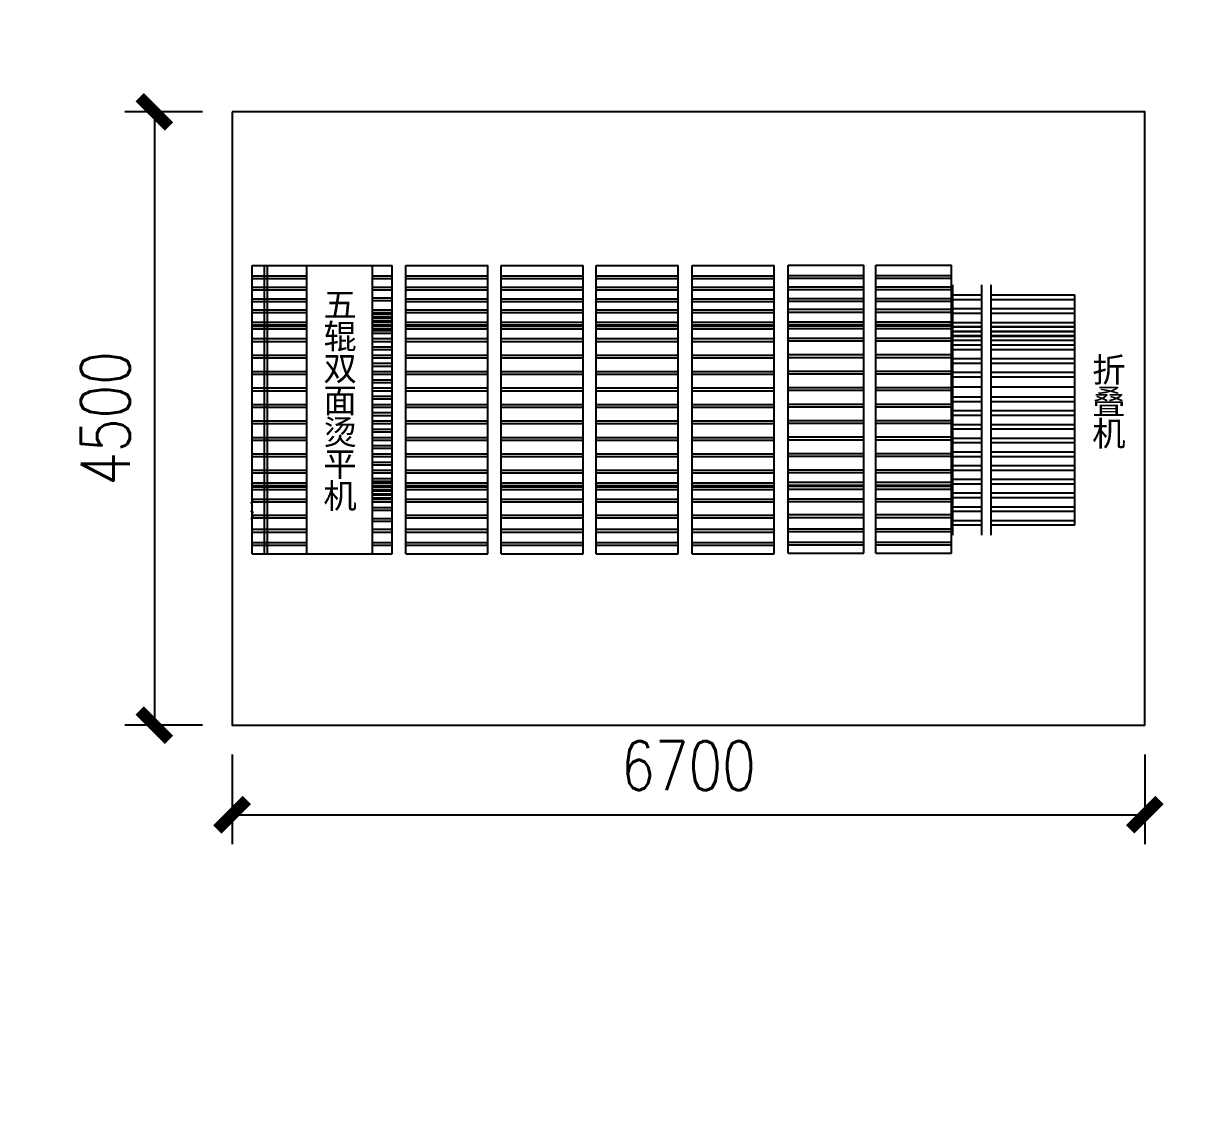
# Model space of a CAD drawing. Header units: millimetres. Extents: x 28866 to 196092, y 16567 to 68963.
# Drawn here: x 77608 to 86176, y 34566 to 42574 of the extents above; entities that cross this region are included whole.
import ezdxf

# ---------------------------------------------------------------- set-up
doc = ezdxf.new("R2010")
doc.units = ezdxf.units.MM
for name, color, linetype in [('font_blue', 142, 'Continuous'), ('font_grey', 254, 'Continuous'), ('green', 122, 'Continuous')]:
    doc.layers.add(name, color=color, linetype=linetype)
doc.styles.add('ROMANS', font='ROMANS.shx', dxfattribs={"width": 0.8, "bigfont": 'hhztxt.shx'})
doc.styles.get("Standard").update_dxf_attribs({"font": 'arial.ttf', "height": 200})
doc.dimstyles.new('dim1-150', dxfattribs={"dimscale": 180, "dimtxt": 2, "dimasz": 1.2, "dimexe": 1.2, "dimexo": 1.2, "dimgap": 1, "dimtad": 1, "dimdec": 0, "dimdsep": 46, "dimtxsty": 'ROMANS', "dimblk": 'ARCHTICK', "dimcen": 0, "dimadec": 0, "dimazin": 0, "dimtfac": 0.71, "dimtdec": 0, "dimtix": 1, "dimtmove": 0, "dimatfit": 3, "dimldrblk": 'ARCHTICK', "dimfxl": 0, "dimtolj": 1, "dimtzin": 0, "dimarcsym": 0})

# ---------------------------------------------------------------- blocks, each defined once
blk = doc.blocks.new('_ArchTick')
at = {"color": 0, "linetype": 'ByBlock', "const_width": 0.4}
blk.add_lwpolyline([(-0.5, -0.5), (0.5, 0.5)], dxfattribs=at)
blk = doc.blocks.new('*D58')
at = {"layer": 'Defpoints', "color": 0, "transparency": 16777216}
for p in [(79140.3, 41924.8), (78570, 37424.8), (79140.3, 37424.8)]:
    blk.add_point(p, dxfattribs=at)
at = {"layer": 'font_grey', "color": 0, "lineweight": -2, "transparency": 16777216}
for p, q in [((78924.3, 41924.8), (78354, 41924.8)), ((78570, 41924.8), (78570, 37424.8)), ((78924.3, 37424.8), (78354, 37424.8))]:
    blk.add_line(p, q, dxfattribs=at)
at = {"layer": 'font_grey', "color": 0, "lineweight": -2, "transparency": 16777216, "xscale": 216, "yscale": 216, "zscale": 216}
for p, rotation in [((78570, 41924.8), 90), ((78570, 37424.8), 270)]:
    blk.add_blockref('_ArchTick', p, dxfattribs=dict(at, rotation=rotation))
at = {"layer": 'font_grey', "color": 0, "transparency": 16777216, "insert": (78210, 39674.8), "char_height": 360, "attachment_point": 5, "rotation": 90, "style": 'ROMANS'}
blk.add_mtext('\\A1;4500', dxfattribs=at)
blk = doc.blocks.new('*D59')
at = {"layer": 'Defpoints', "color": 0, "transparency": 16777216}
for p in [(79140.3, 37424.8), (85840.3, 37424.8), (85840.3, 36767.5)]:
    blk.add_point(p, dxfattribs=at)
at = {"layer": 'font_grey', "color": 0, "lineweight": -2, "transparency": 16777216}
for p, q in [((79140.3, 37208.8), (79140.3, 36551.5)), ((85840.3, 37208.8), (85840.3, 36551.5)), ((79140.3, 36767.5), (85840.3, 36767.5))]:
    blk.add_line(p, q, dxfattribs=at)
at = {"layer": 'font_grey', "color": 0, "lineweight": -2, "transparency": 16777216, "xscale": 216, "yscale": 216, "zscale": 216, "rotation": 180}
blk.add_blockref('_ArchTick', (79140.3, 36767.5), dxfattribs=at)
at = {"layer": 'font_grey', "color": 0, "lineweight": -2, "transparency": 16777216, "xscale": 216, "yscale": 216, "zscale": 216}
blk.add_blockref('_ArchTick', (85840.3, 36767.5), dxfattribs=at)
at = {"layer": 'font_grey', "color": 0, "transparency": 16777216, "insert": (82490.3, 37127.5), "char_height": 360, "attachment_point": 5, "style": 'ROMANS'}
blk.add_mtext('\\A1;6700', dxfattribs=at)

msp = doc.modelspace()

# ---------------------------------------------------------------- hatches: boundary and pattern name
at = {"layer": 'font_grey'}
h = msp.add_hatch(dxfattribs=at)
h.set_pattern_fill('ANSI32', color=8, scale=40)
h.paths.add_polyline_path([(76417.2, 64343.2), (77612, 64343.2), (77612, 64883.2), (76417.2, 64883.2)], flags=9)
h.paths.add_polyline_path([(75304.3, 64343.2), (76224.9, 64343.2), (76224.9, 64883.2), (75304.3, 64883.2)], flags=9)
h.paths.add_polyline_path([(73917.2, 64343.2), (75112, 64343.2), (75112, 64883.2), (73917.2, 64883.2)], flags=9)
h.paths.add_polyline_path([(93981.5, 29818.6), (94570.6, 29818.6), (94570.6, 32040.1), (93981.5, 32040.1)], flags=9)
h.paths.add_polyline_path([(93981.5, 34818.6), (94570.6, 34818.6), (94570.6, 37040.1), (93981.5, 37040.1)], flags=9)
h.paths.add_polyline_path([(85393, 39314.8), (85746.5, 39314.8), (85746.5, 40177.7), (85393, 40177.7)], flags=9)
h.paths.add_polyline_path([(79750.6, 38798.3), (80104, 38798.3), (80104, 40666.9), (79750.6, 40666.9)], flags=9)
h.paths.add_polyline_path([(85393, 45824.6), (85746.5, 45824.6), (85746.5, 46687.6), (85393, 46687.6)], flags=9)
h.paths.add_polyline_path([(79750.6, 45308.2), (80104, 45308.2), (80104, 47176.8), (79750.6, 47176.8)], flags=9)
h.paths.add_polyline_path([(85393, 52318.1), (85746.5, 52318.1), (85746.5, 53181), (85393, 53181)], flags=9)
h.paths.add_polyline_path([(79750.6, 51801.6), (80104, 51801.6), (80104, 53670.2), (79750.6, 53670.2)], flags=9)
h.paths.add_polyline_path([(93981.5, 39818.6), (94570.6, 39818.6), (94570.6, 42040.1), (93981.5, 42040.1)], flags=9)
h.paths.add_polyline_path([(69497.9, 38643.9), (70083.7, 38643.9), (70083.7, 40325.1), (69497.9, 40325.1)], flags=9)
h.paths.add_polyline_path([(69497.9, 41979.3), (70083.7, 41979.3), (70083.7, 43660.6), (69497.9, 43660.6)], flags=9)
h.paths.add_polyline_path([(69497.9, 45650.5), (70083.7, 45650.5), (70083.7, 47331.8), (69497.9, 47331.8)], flags=9)
h.paths.add_polyline_path([(69497.9, 48985.9), (70083.7, 48985.9), (70083.7, 50667.2), (69497.9, 50667.2)], flags=9)
h.paths.add_polyline_path([(69497.9, 52343.7), (70083.7, 52343.7), (70083.7, 54025), (69497.9, 54025)], flags=9)
h.paths.add_polyline_path([(84534.4, 60474.8), (84534.4, 59700.5), (86454.9, 59700.5), (86454.9, 60474.8)], flags=9)
h.paths.add_polyline_path([(70146.9, 38769.4), (72063.1, 38769.4), (72063.1, 39541.5), (70146.9, 39541.5)], flags=9)
h.paths.add_polyline_path([(70146.9, 36469.4), (72063.1, 36469.4), (72063.1, 37241.5), (70146.9, 37241.5)], flags=9)
h.paths.add_polyline_path([(70146.9, 43369.4), (72063.1, 43369.4), (72063.1, 44141.5), (70146.9, 44141.5)], flags=9)
h.paths.add_polyline_path([(70146.9, 41069.4), (72063.1, 41069.4), (72063.1, 41841.5), (70146.9, 41841.5)], flags=9)
h.paths.add_polyline_path([(70146.9, 47969.4), (72063.1, 47969.4), (72063.1, 48741.5), (70146.9, 48741.5)], flags=9)
h.paths.add_polyline_path([(70146.9, 45669.4), (72063.1, 45669.4), (72063.1, 46441.5), (70146.9, 46441.5)], flags=9)
h.paths.add_polyline_path([(85283.2, 61870.6), (87199.4, 61870.6), (87199.4, 62642.7), (85283.2, 62642.7)], flags=9)
h.paths.add_polyline_path([(81606.9, 65061.2), (82381.2, 65061.2), (82381.2, 66981.8), (81606.9, 66981.8)], flags=9)
h.paths.add_polyline_path([(79106.9, 65061.2), (79881.2, 65061.2), (79881.2, 66981.8), (79106.9, 66981.8)], flags=9)
h.paths.add_polyline_path([(76606.9, 65061.2), (77381.2, 65061.2), (77381.2, 66981.8), (76606.9, 66981.8)], flags=9)
h.paths.add_polyline_path([(74067.8, 65061.2), (74842.1, 65061.2), (74842.1, 66981.8), (74067.8, 66981.8)], flags=9)
h.paths.add_polyline_path([(70146.9, 54869.4), (72063.1, 54869.4), (72063.1, 55641.5), (70146.9, 55641.5)], flags=9)
h.paths.add_polyline_path([(70146.9, 52569.4), (72063.1, 52569.4), (72063.1, 53341.5), (70146.9, 53341.5)], flags=9)
h.paths.add_polyline_path([(70146.9, 50269.4), (72063.1, 50269.4), (72063.1, 51041.5), (70146.9, 51041.5)], flags=9)

# ---------------------------------------------------------------- linework, layer by layer
at = {"layer": 'green'}
for p, q in [((79286.8, 38682.8), (79286.8, 40797.7)), ((79286.8, 40797.7), (79689.3, 40797.7)), ((79379.4, 38682.8), (79379.4, 40797.7)), ((79399.5, 38682.8), (79399.5, 40797.7)), ((79689.3, 40797.7), (80315.6, 40797.7)), ((79689.3, 38682.8), (79689.3, 40797.7)), ((80170.9, 38682.8), (80170.9, 40797.7)), ((80315.6, 38682.8), (80315.6, 40797.7)), ((80415.2, 38682.8), (80415.2, 40797.7)), ((80415.2, 40797.7), (81016.7, 40797.7)), ((81016.7, 38682.8), (81016.7, 40797.7)), ((81116.4, 38682.8), (81116.4, 40797.7)), ((81116.4, 40797.7), (81717.8, 40797.7)), ((81717.8, 38682.8), (81717.8, 40797.7)), ((81812.5, 38682.8), (81812.5, 40797.7)), ((81812.5, 40797.7), (82414, 40797.7)), ((82414, 38682.8), (82414, 40797.7)), ((82518.1, 38682.8), (82518.1, 40797.7)), ((82518.1, 40797.7), (83119.6, 40797.7)), ((83119.6, 38682.8), (83119.6, 40797.7)), ((83221.4, 38685.8), (83221.4, 40800.7)), ((83221.4, 40800.7), (83778.5, 40800.7)), ((83778.5, 38685.8), (83778.5, 40800.7)), ((83864.9, 38685.8), (83864.9, 40800.7)), ((83864.9, 40800.7), (84422, 40800.7)), ((84422, 38685.8), (84422, 40800.7)), ((79286.8, 40722.1), (79689.3, 40722.1)), ((79286.8, 40702), (79689.3, 40702)), ((80170.9, 40722.1), (80315.6, 40722.1)), ((80170.9, 40702), (80315.6, 40702)), ((80415.2, 40722.1), (81016.7, 40722.1)), ((80415.2, 40702), (81016.7, 40702)), ((81116.4, 40722.1), (81717.8, 40722.1)), ((81116.4, 40702), (81717.8, 40702)), ((81812.5, 40722.1), (82414, 40722.1)), ((81812.5, 40702), (82414, 40702)), ((82518.1, 40722.1), (83119.6, 40722.1)), ((82518.1, 40702), (83119.6, 40702)), ((83221.4, 40725.2), (83778.5, 40725.2)), ((83221.4, 40705), (83778.5, 40705)), ((83778.5, 38786.5), (83778.5, 40700.1)), ((83864.9, 40725.2), (84422, 40725.2)), ((83864.9, 40705), (84422, 40705)), ((84422, 38786.5), (84422, 40700.1)), ((79286.8, 40638.7), (79689.3, 40638.7)), ((79286.8, 40618.6), (79689.3, 40618.6)), ((79689.3, 38783.5), (79689.3, 40697)), ((80170.9, 40638.7), (80315.6, 40638.7)), ((80170.9, 40618.6), (80315.6, 40618.6)), ((80415.2, 40638.7), (81016.7, 40638.7)), ((80415.2, 40618.6), (81016.7, 40618.6)), ((81116.4, 40638.7), (81717.8, 40638.7)), ((81116.4, 40618.6), (81717.8, 40618.6)), ((81717.8, 38783.5), (81717.8, 40697)), ((81812.5, 40638.7), (82414, 40638.7)), ((81812.5, 40618.6), (82414, 40618.6)), ((82414, 38783.5), (82414, 40697)), ((82518.1, 40638.7), (83119.6, 40638.7)), ((82518.1, 40618.6), (83119.6, 40618.6)), ((83119.6, 38783.5), (83119.6, 40697)), ((83221.4, 40641.7), (83778.5, 40641.7)), ((83221.4, 40621.6), (83778.5, 40621.6)), ((83864.9, 40641.7), (84422, 40641.7)), ((83864.9, 40621.6), (84422, 40621.6)), ((84428.2, 40655.1), (84428.2, 38819.7)), ((84641.1, 40655.1), (84641.1, 38819.7)), ((84708.5, 40655.1), (84708.5, 38819.7)), ((79286.8, 40553.3), (79689.3, 40553.3)), ((79286.8, 40533.2), (79689.3, 40533.2)), ((80170.9, 40559.5), (80315.6, 40559.5)), ((80170.9, 40539.4), (80315.6, 40539.4)), ((80415.2, 40553.3), (81016.7, 40553.3)), ((80415.2, 40533.2), (81016.7, 40533.2)), ((81116.4, 40553.3), (81717.8, 40553.3)), ((81116.4, 40533.2), (81717.8, 40533.2)), ((81812.5, 40553.3), (82414, 40553.3)), ((81812.5, 40533.2), (82414, 40533.2)), ((82518.1, 40553.3), (83119.6, 40553.3)), ((82518.1, 40533.2), (83119.6, 40533.2)), ((83221.4, 40556.3), (83778.5, 40556.3)), ((83221.4, 40536.2), (83778.5, 40536.2)), ((83864.9, 40556.3), (84422, 40556.3)), ((83864.9, 40536.2), (84422, 40536.2)), ((84427.3, 40581.6), (84641.1, 40581.6)), ((84427.3, 40548), (84641.1, 40548)), ((84708.5, 40581.6), (85326.7, 40581.6)), ((84708.5, 40548), (85326.7, 40548)), ((85326.7, 38893.5), (85326.7, 40581.6)), ((79286.8, 40473.1), (79689.3, 40473.1)), ((79286.8, 40453), (79689.3, 40453)), ((80170.9, 40473.1), (80315.6, 40473.1)), ((80170.9, 40453), (80315.6, 40453)), ((80170.9, 40442.2), (80238, 40442.2)), ((80170.9, 40442.2), (80238, 40442.2)), ((80170.9, 40442.2), (80238, 40442.2)), ((80170.9, 40442.2), (80315.6, 40442.2)), ((80415.2, 40473.1), (81016.7, 40473.1)), ((80415.2, 40453), (81016.7, 40453)), ((81116.4, 40473.1), (81717.8, 40473.1)), ((81116.4, 40453), (81717.8, 40453)), ((81812.5, 40473.1), (82414, 40473.1)), ((81812.5, 40453), (82414, 40453)), ((82518.1, 40473.1), (83119.6, 40473.1)), ((82518.1, 40453), (83119.6, 40453)), ((83221.4, 40476.1), (83778.5, 40476.1)), ((83221.4, 40456), (83778.5, 40456)), ((83864.9, 40476.1), (84422, 40476.1)), ((83864.9, 40456), (84422, 40456)), ((84427.3, 40480.9), (84641.1, 40480.9)), ((84427.3, 40447.4), (84641.1, 40447.4)), ((84708.5, 40480.9), (85326.7, 40480.9)), ((84708.5, 40447.4), (85326.7, 40447.4)), ((79286.8, 40381.9), (79689.3, 40381.9)), ((79286.8, 40381.9), (79689.3, 40381.9)), ((79286.8, 40381.9), (79689.3, 40381.9)), ((79286.8, 40381.9), (79689.3, 40381.9)), ((79286.8, 40361.7), (79689.3, 40361.7)), ((79286.8, 40361.7), (79689.3, 40361.7)), ((79286.8, 40361.7), (79689.3, 40361.7)), ((79286.8, 40361.7), (79689.3, 40361.7)), ((80170.9, 40422.1), (80238, 40422.1)), ((80170.9, 40422.1), (80238, 40422.1)), ((80170.9, 40422.1), (80238, 40422.1)), ((80170.9, 40422.1), (80315.6, 40422.1)), ((80170.9, 40412.7), (80238, 40412.7)), ((80170.9, 40412.7), (80315.6, 40412.7)), ((80170.9, 40392.6), (80238, 40392.6)), ((80170.9, 40392.6), (80315.6, 40392.6)), ((80170.9, 40381.9), (80238, 40381.9)), ((80170.9, 40381.9), (80238, 40381.9)), ((80170.9, 40381.9), (80238, 40381.9)), ((80170.9, 40381.9), (80315.6, 40381.9)), ((80170.9, 40361.7), (80238, 40361.7)), ((80170.9, 40361.7), (80238, 40361.7)), ((80170.9, 40361.7), (80238, 40361.7)), ((80170.9, 40361.7), (80315.6, 40361.7)), ((80415.2, 40381.9), (81016.7, 40381.9)), ((80415.2, 40381.9), (81016.7, 40381.9)), ((80415.2, 40381.9), (81016.7, 40381.9)), ((80415.2, 40381.9), (81016.7, 40381.9)), ((80415.2, 40361.7), (81016.7, 40361.7)), ((80415.2, 40361.7), (81016.7, 40361.7)), ((80415.2, 40361.7), (81016.7, 40361.7)), ((80415.2, 40361.7), (81016.7, 40361.7)), ((81116.4, 40381.9), (81717.8, 40381.9)), ((81116.4, 40381.9), (81717.8, 40381.9)), ((81116.4, 40381.9), (81717.8, 40381.9)), ((81116.4, 40381.9), (81717.8, 40381.9)), ((81116.4, 40361.7), (81717.8, 40361.7)), ((81116.4, 40361.7), (81717.8, 40361.7)), ((81116.4, 40361.7), (81717.8, 40361.7)), ((81116.4, 40361.7), (81717.8, 40361.7)), ((81812.5, 40381.9), (82414, 40381.9)), ((81812.5, 40381.9), (82414, 40381.9)), ((81812.5, 40381.9), (82414, 40381.9)), ((81812.5, 40381.9), (82414, 40381.9)), ((81812.5, 40361.7), (82414, 40361.7)), ((81812.5, 40361.7), (82414, 40361.7)), ((81812.5, 40361.7), (82414, 40361.7)), ((81812.5, 40361.7), (82414, 40361.7)), ((82518.1, 40381.9), (83119.6, 40381.9)), ((82518.1, 40381.9), (83119.6, 40381.9)), ((82518.1, 40381.9), (83119.6, 40381.9)), ((82518.1, 40381.9), (83119.6, 40381.9)), ((82518.1, 40361.7), (83119.6, 40361.7)), ((82518.1, 40361.7), (83119.6, 40361.7)), ((82518.1, 40361.7), (83119.6, 40361.7)), ((82518.1, 40361.7), (83119.6, 40361.7)), ((83221.4, 40384.9), (83778.5, 40384.9)), ((83221.4, 40384.9), (83778.5, 40384.9)), ((83221.4, 40384.9), (83778.5, 40384.9)), ((83221.4, 40384.9), (83778.5, 40384.9)), ((83221.4, 40364.7), (83778.5, 40364.7)), ((83221.4, 40364.7), (83778.5, 40364.7)), ((83221.4, 40364.7), (83778.5, 40364.7)), ((83221.4, 40364.7), (83778.5, 40364.7)), ((83221.4, 40355.3), (83778.5, 40355.3)), ((83221.4, 40355.3), (83778.5, 40355.3)), ((83221.4, 40355.3), (83778.5, 40355.3)), ((83864.9, 40384.9), (84422, 40384.9)), ((83864.9, 40384.9), (84422, 40384.9)), ((83864.9, 40384.9), (84422, 40384.9)), ((83864.9, 40384.9), (84422, 40384.9)), ((83864.9, 40364.7), (84422, 40364.7)), ((83864.9, 40364.7), (84422, 40364.7)), ((83864.9, 40364.7), (84422, 40364.7)), ((83864.9, 40364.7), (84422, 40364.7)), ((83864.9, 40355.3), (84422, 40355.3)), ((83864.9, 40355.3), (84422, 40355.3)), ((83864.9, 40355.3), (84422, 40355.3)), ((84427.3, 40380.3), (84641.1, 40380.3)), ((84427.3, 40380.3), (84641.1, 40380.3)), ((84708.5, 40380.3), (85326.7, 40380.3)), ((84708.5, 40380.3), (85326.7, 40380.3)), ((79286.8, 40352.3), (79689.3, 40352.3)), ((79286.8, 40352.3), (79689.3, 40352.3)), ((79286.8, 40352.3), (79689.3, 40352.3)), ((79286.8, 40332.2), (79689.3, 40332.2)), ((79286.8, 40332.2), (79689.3, 40332.2)), ((79286.8, 40332.2), (79689.3, 40332.2)), ((80170.9, 40352.3), (80238, 40352.3)), ((80170.9, 40352.3), (80238, 40352.3)), ((80170.9, 40352.3), (80315.6, 40352.3)), ((80170.9, 40332.2), (80238, 40332.2)), ((80170.9, 40332.2), (80238, 40332.2)), ((80170.9, 40332.2), (80315.6, 40332.2)), ((80170.9, 40321.5), (80238, 40321.5)), ((80170.9, 40321.5), (80238, 40321.5)), ((80170.9, 40321.5), (80238, 40321.5)), ((80170.9, 40321.5), (80315.6, 40321.5)), ((80170.9, 40301.3), (80238, 40301.3)), ((80170.9, 40301.3), (80238, 40301.3)), ((80170.9, 40301.3), (80238, 40301.3)), ((80170.9, 40301.3), (80315.6, 40301.3)), ((80415.2, 40352.3), (81016.7, 40352.3)), ((80415.2, 40352.3), (81016.7, 40352.3)), ((80415.2, 40352.3), (81016.7, 40352.3)), ((80415.2, 40332.2), (81016.7, 40332.2)), ((80415.2, 40332.2), (81016.7, 40332.2)), ((80415.2, 40332.2), (81016.7, 40332.2)), ((81116.4, 40352.3), (81717.8, 40352.3)), ((81116.4, 40352.3), (81717.8, 40352.3)), ((81116.4, 40352.3), (81717.8, 40352.3)), ((81116.4, 40332.2), (81717.8, 40332.2)), ((81116.4, 40332.2), (81717.8, 40332.2)), ((81116.4, 40332.2), (81717.8, 40332.2)), ((81812.5, 40352.3), (82414, 40352.3)), ((81812.5, 40352.3), (82414, 40352.3)), ((81812.5, 40352.3), (82414, 40352.3)), ((81812.5, 40332.2), (82414, 40332.2)), ((81812.5, 40332.2), (82414, 40332.2)), ((81812.5, 40332.2), (82414, 40332.2)), ((82518.1, 40352.3), (83119.6, 40352.3)), ((82518.1, 40352.3), (83119.6, 40352.3)), ((82518.1, 40352.3), (83119.6, 40352.3)), ((82518.1, 40332.2), (83119.6, 40332.2)), ((82518.1, 40332.2), (83119.6, 40332.2)), ((82518.1, 40332.2), (83119.6, 40332.2)), ((83221.4, 40335.2), (83778.5, 40335.2)), ((83221.4, 40335.2), (83778.5, 40335.2)), ((83221.4, 40335.2), (83778.5, 40335.2)), ((83864.9, 40335.2), (84422, 40335.2)), ((83864.9, 40335.2), (84422, 40335.2)), ((83864.9, 40335.2), (84422, 40335.2)), ((84427.3, 40350), (84641.1, 40350)), ((84427.3, 40346.7), (84641.1, 40346.7)), ((84427.3, 40316.2), (84641.1, 40316.2)), ((84427.3, 40312.9), (84641.1, 40312.9)), ((84427.3, 40282.9), (84641.1, 40282.9)), ((84427.3, 40282.7), (84641.1, 40282.7)), ((84427.3, 40279.7), (84641.1, 40279.7)), ((84708.5, 40350), (85326.7, 40350)), ((84708.5, 40346.7), (85326.7, 40346.7)), ((84708.5, 40316.2), (85326.7, 40316.2)), ((84708.5, 40312.9), (85326.7, 40312.9)), ((84708.5, 40282.9), (85326.7, 40282.9)), ((84708.5, 40282.7), (85326.7, 40282.7)), ((84708.5, 40279.7), (85326.7, 40279.7)), ((79286.8, 40261.1), (79689.3, 40261.1)), ((79286.8, 40261.1), (79689.3, 40261.1)), ((79286.8, 40261.1), (79689.3, 40261.1)), ((79286.8, 40240.9), (79689.3, 40240.9)), ((79286.8, 40240.9), (79689.3, 40240.9)), ((79286.8, 40240.9), (79689.3, 40240.9)), ((80170.9, 40261.1), (80238, 40261.1)), ((80170.9, 40261.1), (80238, 40261.1)), ((80170.9, 40261.1), (80315.6, 40261.1)), ((80170.9, 40240.9), (80238, 40240.9)), ((80170.9, 40240.9), (80238, 40240.9)), ((80170.9, 40240.9), (80315.6, 40240.9)), ((80170.9, 40200.7), (80238, 40200.7)), ((80170.9, 40200.7), (80315.6, 40200.7)), ((80415.2, 40261.1), (81016.7, 40261.1)), ((80415.2, 40261.1), (81016.7, 40261.1)), ((80415.2, 40261.1), (81016.7, 40261.1)), ((80415.2, 40240.9), (81016.7, 40240.9)), ((80415.2, 40240.9), (81016.7, 40240.9)), ((80415.2, 40240.9), (81016.7, 40240.9)), ((81116.4, 40261.1), (81717.8, 40261.1)), ((81116.4, 40261.1), (81717.8, 40261.1)), ((81116.4, 40261.1), (81717.8, 40261.1)), ((81116.4, 40240.9), (81717.8, 40240.9)), ((81116.4, 40240.9), (81717.8, 40240.9)), ((81116.4, 40240.9), (81717.8, 40240.9)), ((81812.5, 40261.1), (82414, 40261.1)), ((81812.5, 40261.1), (82414, 40261.1)), ((81812.5, 40261.1), (82414, 40261.1)), ((81812.5, 40240.9), (82414, 40240.9)), ((81812.5, 40240.9), (82414, 40240.9)), ((81812.5, 40240.9), (82414, 40240.9)), ((82518.1, 40261.1), (83119.6, 40261.1)), ((82518.1, 40261.1), (83119.6, 40261.1)), ((82518.1, 40261.1), (83119.6, 40261.1)), ((82518.1, 40240.9), (83119.6, 40240.9)), ((82518.1, 40240.9), (83119.6, 40240.9)), ((82518.1, 40240.9), (83119.6, 40240.9)), ((83221.4, 40264.1), (83778.5, 40264.1)), ((83221.4, 40264.1), (83778.5, 40264.1)), ((83221.4, 40264.1), (83778.5, 40264.1)), ((83221.4, 40244), (83778.5, 40244)), ((83221.4, 40244), (83778.5, 40244)), ((83221.4, 40244), (83778.5, 40244)), ((83864.9, 40264.1), (84422, 40264.1)), ((83864.9, 40264.1), (84422, 40264.1)), ((83864.9, 40264.1), (84422, 40264.1)), ((83864.9, 40244), (84422, 40244)), ((83864.9, 40244), (84422, 40244)), ((83864.9, 40244), (84422, 40244)), ((84427.3, 40249.4), (84641.1, 40249.4)), ((84427.3, 40215.6), (84641.1, 40215.6)), ((84708.5, 40249.4), (85326.7, 40249.4)), ((84708.5, 40215.6), (85326.7, 40215.6)), ((79286.8, 40140.3), (79689.3, 40140.3)), ((79286.8, 40120.2), (79689.3, 40120.2)), ((80170.9, 40180.6), (80238, 40180.6)), ((80170.9, 40180.6), (80315.6, 40180.6)), ((80170.9, 40140.3), (80315.6, 40140.3)), ((80170.9, 40120.2), (80315.6, 40120.2)), ((80415.2, 40140.3), (81016.7, 40140.3)), ((80415.2, 40120.2), (81016.7, 40120.2)), ((81116.4, 40140.3), (81717.8, 40140.3)), ((81116.4, 40120.2), (81717.8, 40120.2)), ((81812.5, 40140.3), (82414, 40140.3)), ((81812.5, 40120.2), (82414, 40120.2)), ((82518.1, 40140.3), (83119.6, 40140.3)), ((82518.1, 40120.2), (83119.6, 40120.2)), ((83221.4, 40143.3), (83778.5, 40143.3)), ((83221.4, 40123.2), (83778.5, 40123.2)), ((83864.9, 40143.3), (84422, 40143.3)), ((83864.9, 40123.2), (84422, 40123.2)), ((84427.3, 40182), (84641.1, 40182)), ((84427.3, 40114.9), (84641.1, 40114.9)), ((84708.5, 40182), (85326.7, 40182)), ((84708.5, 40114.9), (85326.7, 40114.9)), ((79286.8, 40019.5), (79689.3, 40019.5)), ((79286.8, 40019.5), (79689.3, 40019.5)), ((79286.8, 40019.5), (79689.3, 40019.5)), ((80170.9, 40079.9), (80238, 40079.9)), ((80170.9, 40079.9), (80315.6, 40079.9)), ((80170.9, 40059.8), (80238, 40059.8)), ((80170.9, 40059.8), (80315.6, 40059.8)), ((80170.9, 40019.5), (80238, 40019.5)), ((80170.9, 40019.5), (80238, 40019.5)), ((80170.9, 40019.5), (80315.6, 40019.5)), ((80415.2, 40019.5), (81016.7, 40019.5)), ((80415.2, 40019.5), (81016.7, 40019.5)), ((80415.2, 40019.5), (81016.7, 40019.5)), ((81116.4, 40019.5), (81717.8, 40019.5)), ((81116.4, 40019.5), (81717.8, 40019.5)), ((81116.4, 40019.5), (81717.8, 40019.5)), ((81812.5, 40019.5), (82414, 40019.5)), ((81812.5, 40019.5), (82414, 40019.5)), ((81812.5, 40019.5), (82414, 40019.5)), ((82518.1, 40019.5), (83119.6, 40019.5)), ((82518.1, 40019.5), (83119.6, 40019.5)), ((82518.1, 40019.5), (83119.6, 40019.5)), ((83221.4, 40022.6), (83778.5, 40022.6)), ((83221.4, 40022.6), (83778.5, 40022.6)), ((83221.4, 40022.6), (83778.5, 40022.6)), ((83864.9, 40022.6), (84422, 40022.6)), ((83864.9, 40022.6), (84422, 40022.6)), ((83864.9, 40022.6), (84422, 40022.6)), ((84427.3, 40081.4), (84641.1, 40081.4)), ((84427.3, 40014.3), (84641.1, 40014.3)), ((84708.5, 40081.4), (85326.7, 40081.4)), ((84708.5, 40014.3), (85326.7, 40014.3)), ((79286.8, 39999.4), (79689.3, 39999.4)), ((79286.8, 39999.4), (79689.3, 39999.4)), ((79286.8, 39999.4), (79689.3, 39999.4)), ((80170.9, 39999.4), (80238, 39999.4)), ((80170.9, 39999.4), (80238, 39999.4)), ((80170.9, 39999.4), (80315.6, 39999.4)), ((80170.9, 39959.1), (80238, 39959.1)), ((80170.9, 39959.1), (80238, 39959.1)), ((80170.9, 39959.1), (80238, 39959.1)), ((80170.9, 39959.1), (80315.6, 39959.1)), ((80170.9, 39939), (80238, 39939)), ((80170.9, 39939), (80238, 39939)), ((80170.9, 39939), (80238, 39939)), ((80170.9, 39939), (80315.6, 39939)), ((80415.2, 39999.4), (81016.7, 39999.4)), ((80415.2, 39999.4), (81016.7, 39999.4)), ((80415.2, 39999.4), (81016.7, 39999.4)), ((81116.4, 39999.4), (81717.8, 39999.4)), ((81116.4, 39999.4), (81717.8, 39999.4)), ((81116.4, 39999.4), (81717.8, 39999.4)), ((81812.5, 39999.4), (82414, 39999.4)), ((81812.5, 39999.4), (82414, 39999.4)), ((81812.5, 39999.4), (82414, 39999.4)), ((82518.1, 39999.4), (83119.6, 39999.4)), ((82518.1, 39999.4), (83119.6, 39999.4)), ((82518.1, 39999.4), (83119.6, 39999.4)), ((83221.4, 40002.4), (83778.5, 40002.4)), ((83221.4, 40002.4), (83778.5, 40002.4)), ((83221.4, 40002.4), (83778.5, 40002.4)), ((83864.9, 40002.4), (84422, 40002.4)), ((83864.9, 40002.4), (84422, 40002.4)), ((83864.9, 40002.4), (84422, 40002.4)), ((84427.3, 39980.7), (84641.1, 39980.7)), ((84708.5, 39980.7), (85326.7, 39980.7)), ((79286.8, 39898.8), (79689.3, 39898.8)), ((79286.8, 39898.8), (79689.3, 39898.8)), ((79286.8, 39898.8), (79689.3, 39898.8)), ((79286.8, 39898.8), (79689.3, 39898.8)), ((79286.8, 39898.8), (79689.3, 39898.8)), ((79286.8, 39878.6), (79689.3, 39878.6)), ((79286.8, 39878.6), (79689.3, 39878.6)), ((79286.8, 39878.6), (79689.3, 39878.6)), ((79286.8, 39878.6), (79689.3, 39878.6)), ((79286.8, 39878.6), (79689.3, 39878.6)), ((80170.9, 39898.8), (80238, 39898.8)), ((80170.9, 39898.8), (80238, 39898.8)), ((80170.9, 39898.8), (80238, 39898.8)), ((80170.9, 39898.8), (80238, 39898.8)), ((80170.9, 39898.8), (80315.6, 39898.8)), ((80170.9, 39878.6), (80238, 39878.6)), ((80170.9, 39878.6), (80238, 39878.6)), ((80170.9, 39878.6), (80238, 39878.6)), ((80170.9, 39878.6), (80238, 39878.6)), ((80170.9, 39878.6), (80315.6, 39878.6)), ((80415.2, 39898.8), (81016.7, 39898.8)), ((80415.2, 39898.8), (81016.7, 39898.8)), ((80415.2, 39898.8), (81016.7, 39898.8)), ((80415.2, 39898.8), (81016.7, 39898.8)), ((80415.2, 39898.8), (81016.7, 39898.8)), ((80415.2, 39878.6), (81016.7, 39878.6)), ((80415.2, 39878.6), (81016.7, 39878.6)), ((80415.2, 39878.6), (81016.7, 39878.6)), ((80415.2, 39878.6), (81016.7, 39878.6)), ((80415.2, 39878.6), (81016.7, 39878.6)), ((81116.4, 39898.8), (81717.8, 39898.8)), ((81116.4, 39898.8), (81717.8, 39898.8)), ((81116.4, 39898.8), (81717.8, 39898.8)), ((81116.4, 39898.8), (81717.8, 39898.8)), ((81116.4, 39898.8), (81717.8, 39898.8)), ((81116.4, 39878.6), (81717.8, 39878.6)), ((81116.4, 39878.6), (81717.8, 39878.6)), ((81116.4, 39878.6), (81717.8, 39878.6)), ((81116.4, 39878.6), (81717.8, 39878.6)), ((81116.4, 39878.6), (81717.8, 39878.6)), ((81812.5, 39898.8), (82414, 39898.8)), ((81812.5, 39898.8), (82414, 39898.8)), ((81812.5, 39898.8), (82414, 39898.8)), ((81812.5, 39898.8), (82414, 39898.8)), ((81812.5, 39898.8), (82414, 39898.8)), ((81812.5, 39878.6), (82414, 39878.6)), ((81812.5, 39878.6), (82414, 39878.6)), ((81812.5, 39878.6), (82414, 39878.6)), ((81812.5, 39878.6), (82414, 39878.6)), ((81812.5, 39878.6), (82414, 39878.6)), ((82518.1, 39898.8), (83119.6, 39898.8)), ((82518.1, 39898.8), (83119.6, 39898.8)), ((82518.1, 39898.8), (83119.6, 39898.8)), ((82518.1, 39898.8), (83119.6, 39898.8)), ((82518.1, 39898.8), (83119.6, 39898.8)), ((82518.1, 39878.6), (83119.6, 39878.6)), ((82518.1, 39878.6), (83119.6, 39878.6)), ((82518.1, 39878.6), (83119.6, 39878.6)), ((82518.1, 39878.6), (83119.6, 39878.6)), ((82518.1, 39878.6), (83119.6, 39878.6)), ((83221.4, 39901.8), (83778.5, 39901.8)), ((83221.4, 39901.8), (83778.5, 39901.8)), ((83221.4, 39901.8), (83778.5, 39901.8)), ((83221.4, 39901.8), (83778.5, 39901.8)), ((83221.4, 39901.8), (83778.5, 39901.8)), ((83221.4, 39881.6), (83778.5, 39881.6)), ((83221.4, 39881.6), (83778.5, 39881.6)), ((83221.4, 39881.6), (83778.5, 39881.6)), ((83221.4, 39881.6), (83778.5, 39881.6)), ((83221.4, 39881.6), (83778.5, 39881.6)), ((83864.9, 39901.8), (84422, 39901.8)), ((83864.9, 39901.8), (84422, 39901.8)), ((83864.9, 39901.8), (84422, 39901.8)), ((83864.9, 39901.8), (84422, 39901.8)), ((83864.9, 39901.8), (84422, 39901.8)), ((83864.9, 39881.6), (84422, 39881.6)), ((83864.9, 39881.6), (84422, 39881.6)), ((83864.9, 39881.6), (84422, 39881.6)), ((83864.9, 39881.6), (84422, 39881.6)), ((83864.9, 39881.6), (84422, 39881.6)), ((84427.3, 39906.7), (84641.1, 39906.7)), ((84708.5, 39906.7), (85326.7, 39906.7)), ((79286.8, 39778), (79689.3, 39778)), ((79286.8, 39778), (79689.3, 39778)), ((79286.8, 39778), (79689.3, 39778)), ((79286.8, 39778), (79689.3, 39778)), ((79286.8, 39757.9), (79689.3, 39757.9)), ((79286.8, 39757.9), (79689.3, 39757.9)), ((79286.8, 39757.9), (79689.3, 39757.9)), ((79286.8, 39757.9), (79689.3, 39757.9)), ((80170.9, 39838.4), (80238, 39838.4)), ((80170.9, 39838.4), (80238, 39838.4)), ((80170.9, 39838.4), (80238, 39838.4)), ((80170.9, 39838.4), (80315.6, 39838.4)), ((80170.9, 39818.2), (80238, 39818.2)), ((80170.9, 39818.2), (80238, 39818.2)), ((80170.9, 39818.2), (80238, 39818.2)), ((80170.9, 39818.2), (80315.6, 39818.2)), ((80170.9, 39778), (80238, 39778)), ((80170.9, 39778), (80238, 39778)), ((80170.9, 39778), (80238, 39778)), ((80170.9, 39778), (80315.6, 39778)), ((80170.9, 39757.9), (80238, 39757.9)), ((80170.9, 39757.9), (80238, 39757.9)), ((80170.9, 39757.9), (80238, 39757.9)), ((80170.9, 39757.9), (80315.6, 39757.9)), ((80415.2, 39778), (81016.7, 39778)), ((80415.2, 39778), (81016.7, 39778)), ((80415.2, 39778), (81016.7, 39778)), ((80415.2, 39778), (81016.7, 39778)), ((80415.2, 39757.9), (81016.7, 39757.9)), ((80415.2, 39757.9), (81016.7, 39757.9)), ((80415.2, 39757.9), (81016.7, 39757.9)), ((80415.2, 39757.9), (81016.7, 39757.9)), ((81116.4, 39778), (81717.8, 39778)), ((81116.4, 39778), (81717.8, 39778)), ((81116.4, 39778), (81717.8, 39778)), ((81116.4, 39778), (81717.8, 39778)), ((81116.4, 39757.9), (81717.8, 39757.9)), ((81116.4, 39757.9), (81717.8, 39757.9)), ((81116.4, 39757.9), (81717.8, 39757.9)), ((81116.4, 39757.9), (81717.8, 39757.9)), ((81812.5, 39778), (82414, 39778)), ((81812.5, 39778), (82414, 39778)), ((81812.5, 39778), (82414, 39778)), ((81812.5, 39778), (82414, 39778)), ((81812.5, 39757.9), (82414, 39757.9)), ((81812.5, 39757.9), (82414, 39757.9)), ((81812.5, 39757.9), (82414, 39757.9)), ((81812.5, 39757.9), (82414, 39757.9)), ((82518.1, 39778), (83119.6, 39778)), ((82518.1, 39778), (83119.6, 39778)), ((82518.1, 39778), (83119.6, 39778)), ((82518.1, 39778), (83119.6, 39778)), ((82518.1, 39757.9), (83119.6, 39757.9)), ((82518.1, 39757.9), (83119.6, 39757.9)), ((82518.1, 39757.9), (83119.6, 39757.9)), ((82518.1, 39757.9), (83119.6, 39757.9)), ((83221.4, 39781), (83778.5, 39781)), ((83221.4, 39781), (83778.5, 39781)), ((83221.4, 39781), (83778.5, 39781)), ((83221.4, 39781), (83778.5, 39781)), ((83221.4, 39760.9), (83778.5, 39760.9)), ((83221.4, 39760.9), (83778.5, 39760.9)), ((83221.4, 39760.9), (83778.5, 39760.9)), ((83221.4, 39760.9), (83778.5, 39760.9)), ((83864.9, 39781), (84422, 39781)), ((83864.9, 39781), (84422, 39781)), ((83864.9, 39781), (84422, 39781)), ((83864.9, 39781), (84422, 39781)), ((83864.9, 39760.9), (84422, 39760.9)), ((83864.9, 39760.9), (84422, 39760.9)), ((83864.9, 39760.9), (84422, 39760.9)), ((83864.9, 39760.9), (84422, 39760.9)), ((84427.3, 39832.8), (84641.1, 39832.8)), ((84427.3, 39799.3), (84641.1, 39799.3)), ((84708.5, 39832.8), (85326.7, 39832.8)), ((84708.5, 39799.3), (85326.7, 39799.3)), ((80170.9, 39717.6), (80238, 39717.6)), ((80170.9, 39717.6), (80238, 39717.6)), ((80170.9, 39717.6), (80315.6, 39717.6)), ((80170.9, 39697.5), (80238, 39697.5)), ((80170.9, 39697.5), (80238, 39697.5)), ((80170.9, 39697.5), (80315.6, 39697.5)), ((84427.3, 39732.2), (84641.1, 39732.2)), ((84427.3, 39698.7), (84641.1, 39698.7)), ((84708.5, 39732.2), (85326.7, 39732.2)), ((84708.5, 39698.7), (85326.7, 39698.7)), ((79286.8, 39657.2), (79689.3, 39657.2)), ((79286.8, 39657.2), (79689.3, 39657.2)), ((79286.8, 39637.1), (79689.3, 39637.1)), ((79286.8, 39637.1), (79689.3, 39637.1)), ((80170.9, 39657.2), (80238, 39657.2)), ((80170.9, 39657.2), (80315.6, 39657.2)), ((80170.9, 39637.1), (80238, 39637.1)), ((80170.9, 39637.1), (80315.6, 39637.1)), ((80170.9, 39596.8), (80315.6, 39596.8)), ((80415.2, 39657.2), (81016.7, 39657.2)), ((80415.2, 39657.2), (81016.7, 39657.2)), ((80415.2, 39637.1), (81016.7, 39637.1)), ((80415.2, 39637.1), (81016.7, 39637.1)), ((81116.4, 39657.2), (81717.8, 39657.2)), ((81116.4, 39657.2), (81717.8, 39657.2)), ((81116.4, 39637.1), (81717.8, 39637.1)), ((81116.4, 39637.1), (81717.8, 39637.1)), ((81812.5, 39657.2), (82414, 39657.2)), ((81812.5, 39657.2), (82414, 39657.2)), ((81812.5, 39637.1), (82414, 39637.1)), ((81812.5, 39637.1), (82414, 39637.1)), ((82518.1, 39657.2), (83119.6, 39657.2)), ((82518.1, 39657.2), (83119.6, 39657.2)), ((82518.1, 39637.1), (83119.6, 39637.1)), ((82518.1, 39637.1), (83119.6, 39637.1)), ((83221.4, 39660.2), (83778.5, 39660.2)), ((83221.4, 39660.2), (83778.5, 39660.2)), ((83221.4, 39640.1), (83778.5, 39640.1)), ((83221.4, 39640.1), (83778.5, 39640.1)), ((83864.9, 39660.2), (84422, 39660.2)), ((83864.9, 39660.2), (84422, 39660.2)), ((83864.9, 39640.1), (84422, 39640.1)), ((83864.9, 39640.1), (84422, 39640.1)), ((84427.3, 39631.6), (84641.1, 39631.6)), ((84427.3, 39598), (84641.1, 39598)), ((84708.5, 39631.6), (85326.7, 39631.6)), ((84708.5, 39598), (85326.7, 39598)), ((79286.8, 39536.4), (79689.3, 39536.4)), ((79286.8, 39536.4), (79689.3, 39536.4)), ((79286.8, 39516.3), (79689.3, 39516.3)), ((79286.8, 39516.3), (79689.3, 39516.3)), ((80170.9, 39576.7), (80315.6, 39576.7)), ((80170.9, 39536.4), (80238, 39536.4)), ((80170.9, 39536.4), (80315.6, 39536.4)), ((80170.9, 39516.3), (80238, 39516.3)), ((80170.9, 39516.3), (80315.6, 39516.3)), ((80415.2, 39536.4), (81016.7, 39536.4)), ((80415.2, 39536.4), (81016.7, 39536.4)), ((80415.2, 39516.3), (81016.7, 39516.3)), ((80415.2, 39516.3), (81016.7, 39516.3)), ((81116.4, 39536.4), (81717.8, 39536.4)), ((81116.4, 39536.4), (81717.8, 39536.4)), ((81116.4, 39516.3), (81717.8, 39516.3)), ((81116.4, 39516.3), (81717.8, 39516.3)), ((81812.5, 39536.4), (82414, 39536.4)), ((81812.5, 39536.4), (82414, 39536.4)), ((81812.5, 39516.3), (82414, 39516.3)), ((81812.5, 39516.3), (82414, 39516.3)), ((82518.1, 39536.4), (83119.6, 39536.4)), ((82518.1, 39536.4), (83119.6, 39536.4)), ((82518.1, 39516.3), (83119.6, 39516.3)), ((82518.1, 39516.3), (83119.6, 39516.3)), ((83221.4, 39539.5), (83778.5, 39539.5)), ((83221.4, 39539.5), (83778.5, 39539.5)), ((83221.4, 39519.3), (83778.5, 39519.3)), ((83221.4, 39519.3), (83778.5, 39519.3)), ((83864.9, 39539.5), (84422, 39539.5)), ((83864.9, 39539.5), (84422, 39539.5)), ((83864.9, 39519.3), (84422, 39519.3)), ((83864.9, 39519.3), (84422, 39519.3)), ((84427.3, 39530.9), (84641.1, 39530.9)), ((84708.5, 39530.9), (85326.7, 39530.9)), ((79286.8, 39415.7), (79689.3, 39415.7)), ((79286.8, 39415.7), (79689.3, 39415.7)), ((79286.8, 39415.7), (79689.3, 39415.7)), ((79286.8, 39415.7), (79689.3, 39415.7)), ((80170.9, 39476.1), (80238, 39476.1)), ((80170.9, 39476.1), (80238, 39476.1)), ((80170.9, 39476.1), (80315.6, 39476.1)), ((80170.9, 39455.9), (80238, 39455.9)), ((80170.9, 39455.9), (80238, 39455.9)), ((80170.9, 39455.9), (80315.6, 39455.9)), ((80170.9, 39415.7), (80238, 39415.7)), ((80170.9, 39415.7), (80238, 39415.7)), ((80170.9, 39415.7), (80238, 39415.7)), ((80170.9, 39415.7), (80315.6, 39415.7)), ((80415.2, 39415.7), (81016.7, 39415.7)), ((80415.2, 39415.7), (81016.7, 39415.7)), ((80415.2, 39415.7), (81016.7, 39415.7)), ((80415.2, 39415.7), (81016.7, 39415.7)), ((81116.4, 39415.7), (81717.8, 39415.7)), ((81116.4, 39415.7), (81717.8, 39415.7)), ((81116.4, 39415.7), (81717.8, 39415.7)), ((81116.4, 39415.7), (81717.8, 39415.7)), ((81812.5, 39415.7), (82414, 39415.7)), ((81812.5, 39415.7), (82414, 39415.7)), ((81812.5, 39415.7), (82414, 39415.7)), ((81812.5, 39415.7), (82414, 39415.7)), ((82518.1, 39415.7), (83119.6, 39415.7)), ((82518.1, 39415.7), (83119.6, 39415.7)), ((82518.1, 39415.7), (83119.6, 39415.7)), ((82518.1, 39415.7), (83119.6, 39415.7)), ((83221.4, 39418.7), (83778.5, 39418.7)), ((83221.4, 39418.7), (83778.5, 39418.7)), ((83221.4, 39418.7), (83778.5, 39418.7)), ((83221.4, 39418.7), (83778.5, 39418.7)), ((83864.9, 39418.7), (84422, 39418.7)), ((83864.9, 39418.7), (84422, 39418.7)), ((83864.9, 39418.7), (84422, 39418.7)), ((83864.9, 39418.7), (84422, 39418.7)), ((84427.3, 39497.4), (84641.1, 39497.4)), ((84427.3, 39430.3), (84641.1, 39430.3)), ((84708.5, 39497.4), (85326.7, 39497.4)), ((84708.5, 39430.3), (85326.7, 39430.3)), ((79286.8, 39395.5), (79689.3, 39395.5)), ((79286.8, 39395.5), (79689.3, 39395.5)), ((79286.8, 39395.5), (79689.3, 39395.5)), ((79286.8, 39395.5), (79689.3, 39395.5)), ((80170.9, 39395.5), (80238, 39395.5)), ((80170.9, 39395.5), (80238, 39395.5)), ((80170.9, 39395.5), (80238, 39395.5)), ((80170.9, 39395.5), (80315.6, 39395.5)), ((80170.9, 39355.3), (80238, 39355.3)), ((80170.9, 39355.3), (80238, 39355.3)), ((80170.9, 39355.3), (80238, 39355.3)), ((80170.9, 39355.3), (80238, 39355.3)), ((80170.9, 39355.3), (80315.6, 39355.3)), ((80170.9, 39335.2), (80238, 39335.2)), ((80170.9, 39335.2), (80238, 39335.2)), ((80170.9, 39335.2), (80238, 39335.2)), ((80170.9, 39335.2), (80238, 39335.2)), ((80170.9, 39335.2), (80315.6, 39335.2)), ((80415.2, 39395.5), (81016.7, 39395.5)), ((80415.2, 39395.5), (81016.7, 39395.5)), ((80415.2, 39395.5), (81016.7, 39395.5)), ((80415.2, 39395.5), (81016.7, 39395.5)), ((81116.4, 39395.5), (81717.8, 39395.5)), ((81116.4, 39395.5), (81717.8, 39395.5)), ((81116.4, 39395.5), (81717.8, 39395.5)), ((81116.4, 39395.5), (81717.8, 39395.5)), ((81812.5, 39395.5), (82414, 39395.5)), ((81812.5, 39395.5), (82414, 39395.5)), ((81812.5, 39395.5), (82414, 39395.5)), ((81812.5, 39395.5), (82414, 39395.5)), ((82518.1, 39395.5), (83119.6, 39395.5)), ((82518.1, 39395.5), (83119.6, 39395.5)), ((82518.1, 39395.5), (83119.6, 39395.5)), ((82518.1, 39395.5), (83119.6, 39395.5)), ((83221.4, 39398.6), (83778.5, 39398.6)), ((83221.4, 39398.6), (83778.5, 39398.6)), ((83221.4, 39398.6), (83778.5, 39398.6)), ((83221.4, 39398.6), (83778.5, 39398.6)), ((83864.9, 39398.6), (84422, 39398.6)), ((83864.9, 39398.6), (84422, 39398.6)), ((83864.9, 39398.6), (84422, 39398.6)), ((83864.9, 39398.6), (84422, 39398.6)), ((84427.3, 39396.7), (84641.1, 39396.7)), ((84427.3, 39329.6), (84641.1, 39329.6)), ((84708.5, 39396.7), (85326.7, 39396.7)), ((84708.5, 39329.6), (85326.7, 39329.6)), ((79286.8, 39294.9), (79689.3, 39294.9)), ((79286.8, 39294.9), (79689.3, 39294.9)), ((79286.8, 39294.9), (79689.3, 39294.9)), ((79286.8, 39294.9), (79689.3, 39294.9)), ((79286.8, 39274.8), (79689.3, 39274.8)), ((79286.8, 39274.8), (79689.3, 39274.8)), ((79286.8, 39274.8), (79689.3, 39274.8)), ((79286.8, 39274.8), (79689.3, 39274.8)), ((80170.9, 39294.9), (80238, 39294.9)), ((80170.9, 39294.9), (80238, 39294.9)), ((80170.9, 39294.9), (80238, 39294.9)), ((80170.9, 39294.9), (80315.6, 39294.9)), ((80170.9, 39274.8), (80238, 39274.8)), ((80170.9, 39274.8), (80238, 39274.8)), ((80170.9, 39274.8), (80238, 39274.8)), ((80170.9, 39274.8), (80315.6, 39274.8)), ((80415.2, 39294.9), (81016.7, 39294.9)), ((80415.2, 39294.9), (81016.7, 39294.9)), ((80415.2, 39294.9), (81016.7, 39294.9)), ((80415.2, 39294.9), (81016.7, 39294.9)), ((80415.2, 39274.8), (81016.7, 39274.8)), ((80415.2, 39274.8), (81016.7, 39274.8)), ((80415.2, 39274.8), (81016.7, 39274.8)), ((80415.2, 39274.8), (81016.7, 39274.8)), ((81116.4, 39294.9), (81717.8, 39294.9)), ((81116.4, 39294.9), (81717.8, 39294.9)), ((81116.4, 39294.9), (81717.8, 39294.9)), ((81116.4, 39294.9), (81717.8, 39294.9)), ((81116.4, 39274.8), (81717.8, 39274.8)), ((81116.4, 39274.8), (81717.8, 39274.8)), ((81116.4, 39274.8), (81717.8, 39274.8)), ((81116.4, 39274.8), (81717.8, 39274.8)), ((81812.5, 39294.9), (82414, 39294.9)), ((81812.5, 39294.9), (82414, 39294.9)), ((81812.5, 39294.9), (82414, 39294.9)), ((81812.5, 39294.9), (82414, 39294.9)), ((81812.5, 39274.8), (82414, 39274.8)), ((81812.5, 39274.8), (82414, 39274.8)), ((81812.5, 39274.8), (82414, 39274.8)), ((81812.5, 39274.8), (82414, 39274.8)), ((82518.1, 39294.9), (83119.6, 39294.9)), ((82518.1, 39294.9), (83119.6, 39294.9)), ((82518.1, 39294.9), (83119.6, 39294.9)), ((82518.1, 39294.9), (83119.6, 39294.9)), ((82518.1, 39274.8), (83119.6, 39274.8)), ((82518.1, 39274.8), (83119.6, 39274.8)), ((82518.1, 39274.8), (83119.6, 39274.8)), ((82518.1, 39274.8), (83119.6, 39274.8)), ((83221.4, 39297.9), (83778.5, 39297.9)), ((83221.4, 39297.9), (83778.5, 39297.9)), ((83221.4, 39297.9), (83778.5, 39297.9)), ((83221.4, 39297.9), (83778.5, 39297.9)), ((83221.4, 39277.8), (83778.5, 39277.8)), ((83221.4, 39277.8), (83778.5, 39277.8)), ((83221.4, 39277.8), (83778.5, 39277.8)), ((83221.4, 39277.8), (83778.5, 39277.8)), ((83864.9, 39297.9), (84422, 39297.9)), ((83864.9, 39297.9), (84422, 39297.9)), ((83864.9, 39297.9), (84422, 39297.9)), ((83864.9, 39297.9), (84422, 39297.9)), ((83864.9, 39277.8), (84422, 39277.8)), ((83864.9, 39277.8), (84422, 39277.8)), ((83864.9, 39277.8), (84422, 39277.8)), ((83864.9, 39277.8), (84422, 39277.8)), ((84427.3, 39296.1), (84641.1, 39296.1)), ((84708.5, 39296.1), (85326.7, 39296.1)), ((79286.8, 39203.6), (79689.3, 39203.6)), ((79286.8, 39183.5), (79689.3, 39183.5)), ((79286.8, 39174.1), (79689.3, 39174.1)), ((79286.8, 39174.1), (79689.3, 39174.1)), ((79286.8, 39174.1), (79689.3, 39174.1)), ((80170.9, 39234.5), (80238, 39234.5)), ((80170.9, 39234.5), (80238, 39234.5)), ((80170.9, 39234.5), (80238, 39234.5)), ((80170.9, 39234.5), (80315.6, 39234.5)), ((80170.9, 39214.4), (80238, 39214.4)), ((80170.9, 39214.4), (80238, 39214.4)), ((80170.9, 39214.4), (80238, 39214.4)), ((80170.9, 39214.4), (80315.6, 39214.4)), ((80170.9, 39203.6), (80315.6, 39203.6)), ((80170.9, 39183.5), (80315.6, 39183.5)), ((80170.9, 39174.1), (80238, 39174.1)), ((80170.9, 39174.1), (80238, 39174.1)), ((80170.9, 39174.1), (80315.6, 39174.1)), ((80415.2, 39203.6), (81016.7, 39203.6)), ((80415.2, 39183.5), (81016.7, 39183.5)), ((80415.2, 39174.1), (81016.7, 39174.1)), ((80415.2, 39174.1), (81016.7, 39174.1)), ((80415.2, 39174.1), (81016.7, 39174.1)), ((81116.4, 39203.6), (81717.8, 39203.6)), ((81116.4, 39183.5), (81717.8, 39183.5)), ((81116.4, 39174.1), (81717.8, 39174.1)), ((81116.4, 39174.1), (81717.8, 39174.1)), ((81116.4, 39174.1), (81717.8, 39174.1)), ((81812.5, 39203.6), (82414, 39203.6)), ((81812.5, 39183.5), (82414, 39183.5)), ((81812.5, 39174.1), (82414, 39174.1)), ((81812.5, 39174.1), (82414, 39174.1)), ((81812.5, 39174.1), (82414, 39174.1)), ((82518.1, 39203.6), (83119.6, 39203.6)), ((82518.1, 39183.5), (83119.6, 39183.5)), ((82518.1, 39174.1), (83119.6, 39174.1)), ((82518.1, 39174.1), (83119.6, 39174.1)), ((82518.1, 39174.1), (83119.6, 39174.1)), ((83221.4, 39206.7), (83778.5, 39206.7)), ((83221.4, 39186.5), (83778.5, 39186.5)), ((83221.4, 39177.1), (83778.5, 39177.1)), ((83221.4, 39177.1), (83778.5, 39177.1)), ((83221.4, 39177.1), (83778.5, 39177.1)), ((83221.4, 39157), (83778.5, 39157)), ((83221.4, 39157), (83778.5, 39157)), ((83221.4, 39157), (83778.5, 39157)), ((83864.9, 39206.7), (84422, 39206.7)), ((83864.9, 39186.5), (84422, 39186.5)), ((83864.9, 39177.1), (84422, 39177.1)), ((83864.9, 39177.1), (84422, 39177.1)), ((83864.9, 39177.1), (84422, 39177.1)), ((83864.9, 39157), (84422, 39157)), ((83864.9, 39157), (84422, 39157)), ((83864.9, 39157), (84422, 39157)), ((84427.3, 39229), (84641.1, 39229)), ((84427.3, 39195.4), (84641.1, 39195.4)), ((84708.5, 39229), (85326.7, 39229)), ((84708.5, 39195.4), (85326.7, 39195.4)), ((79286.8, 39154), (79689.3, 39154)), ((79286.8, 39154), (79689.3, 39154)), ((79286.8, 39154), (79689.3, 39154)), ((79286.8, 39082.9), (79689.3, 39082.9)), ((80170.9, 39154), (80238, 39154)), ((80170.9, 39154), (80238, 39154)), ((80170.9, 39154), (80315.6, 39154)), ((80170.9, 39143.3), (80315.6, 39143.3)), ((80170.9, 39123.1), (80315.6, 39123.1)), ((80170.9, 39113.7), (80238, 39113.7)), ((80170.9, 39113.7), (80315.6, 39113.7)), ((80170.9, 39093.6), (80238, 39093.6)), ((80170.9, 39093.6), (80315.6, 39093.6)), ((80170.9, 39082.9), (80315.6, 39082.9)), ((80415.2, 39154), (81016.7, 39154)), ((80415.2, 39154), (81016.7, 39154)), ((80415.2, 39154), (81016.7, 39154)), ((80415.2, 39082.9), (81016.7, 39082.9)), ((81116.4, 39154), (81717.8, 39154)), ((81116.4, 39154), (81717.8, 39154)), ((81116.4, 39154), (81717.8, 39154)), ((81116.4, 39082.9), (81717.8, 39082.9)), ((81812.5, 39154), (82414, 39154)), ((81812.5, 39154), (82414, 39154)), ((81812.5, 39154), (82414, 39154)), ((81812.5, 39082.9), (82414, 39082.9)), ((82518.1, 39154), (83119.6, 39154)), ((82518.1, 39154), (83119.6, 39154)), ((82518.1, 39154), (83119.6, 39154)), ((82518.1, 39082.9), (83119.6, 39082.9)), ((83221.4, 39085.9), (83778.5, 39085.9)), ((83864.9, 39085.9), (84422, 39085.9)), ((84427.3, 39128.3), (84641.1, 39128.3)), ((84427.3, 39094.8), (84641.1, 39094.8)), ((84708.5, 39128.3), (85326.7, 39128.3)), ((84708.5, 39094.8), (85326.7, 39094.8)), ((79286.8, 39062.7), (79689.3, 39062.7)), ((80170.9, 39062.7), (80315.6, 39062.7)), ((80170.9, 39022.5), (80315.6, 39022.5)), ((80170.9, 39002.4), (80315.6, 39002.4)), ((80415.2, 39062.7), (81016.7, 39062.7)), ((81116.4, 39062.7), (81717.8, 39062.7)), ((81812.5, 39062.7), (82414, 39062.7)), ((82518.1, 39062.7), (83119.6, 39062.7)), ((83221.4, 39065.8), (83778.5, 39065.8)), ((83864.9, 39065.8), (84422, 39065.8)), ((84427.3, 39027.7), (84641.1, 39027.7)), ((84427.3, 38994.2), (84641.1, 38994.2)), ((84708.5, 39027.7), (85326.7, 39027.7)), ((84708.5, 38994.2), (85326.7, 38994.2)), ((79286.8, 38966.1), (79689.3, 38966.1)), ((79286.8, 38945.9), (79689.3, 38945.9)), ((80170.9, 38940.5), (80315.6, 38940.5)), ((80170.9, 38920.3), (80315.6, 38920.3)), ((80415.2, 38966.1), (81016.7, 38966.1)), ((80415.2, 38945.9), (81016.7, 38945.9)), ((81116.4, 38966.1), (81717.8, 38966.1)), ((81116.4, 38945.9), (81717.8, 38945.9)), ((81812.5, 38966.1), (82414, 38966.1)), ((81812.5, 38945.9), (82414, 38945.9)), ((82518.1, 38966.1), (83119.6, 38966.1)), ((82518.1, 38945.9), (83119.6, 38945.9)), ((83221.4, 38969.1), (83778.5, 38969.1)), ((83221.4, 38949), (83778.5, 38949)), ((83864.9, 38969.1), (84422, 38969.1)), ((83864.9, 38949), (84422, 38949)), ((84427.3, 38927.1), (84641.1, 38927.1)), ((84708.5, 38927.1), (85326.7, 38927.1)), ((79286.8, 38861.5), (79689.3, 38861.5)), ((79286.8, 38841.3), (79689.3, 38841.3)), ((80170.9, 38861.5), (80315.6, 38861.5)), ((80170.9, 38841.3), (80315.6, 38841.3)), ((80415.2, 38861.5), (81016.7, 38861.5)), ((80415.2, 38841.3), (81016.7, 38841.3)), ((81116.4, 38861.5), (81717.8, 38861.5)), ((81116.4, 38841.3), (81717.8, 38841.3)), ((81812.5, 38861.5), (82414, 38861.5)), ((81812.5, 38841.3), (82414, 38841.3)), ((82518.1, 38861.5), (83119.6, 38861.5)), ((82518.1, 38841.3), (83119.6, 38841.3)), ((83221.4, 38864.5), (83778.5, 38864.5)), ((83221.4, 38844.3), (83778.5, 38844.3)), ((83864.9, 38864.5), (84422, 38864.5)), ((83864.9, 38844.3), (84422, 38844.3)), ((84427.3, 38893.5), (84641.1, 38893.5)), ((84708.5, 38893.5), (85326.7, 38893.5)), ((79286.8, 38765.2), (79689.3, 38765.2)), ((79286.8, 38745.1), (79689.3, 38745.1)), ((80170.9, 38765.2), (80315.6, 38765.2)), ((80170.9, 38745.1), (80315.6, 38745.1)), ((80415.2, 38765.2), (81016.7, 38765.2)), ((80415.2, 38745.1), (81016.7, 38745.1)), ((81116.4, 38765.2), (81717.8, 38765.2)), ((81116.4, 38745.1), (81717.8, 38745.1)), ((81812.5, 38765.2), (82414, 38765.2)), ((81812.5, 38745.1), (82414, 38745.1)), ((82518.1, 38765.2), (83119.6, 38765.2)), ((82518.1, 38745.1), (83119.6, 38745.1)), ((83221.4, 38768.2), (83778.5, 38768.2)), ((83221.4, 38748.1), (83778.5, 38748.1)), ((83864.9, 38768.2), (84422, 38768.2)), ((83864.9, 38748.1), (84422, 38748.1)), ((79286.8, 38682.8), (79689.3, 38682.8)), ((79689.3, 38682.8), (80315.6, 38682.8)), ((80415.2, 38682.8), (81016.7, 38682.8)), ((81116.4, 38682.8), (81717.8, 38682.8)), ((81812.5, 38682.8), (82414, 38682.8)), ((82518.1, 38682.8), (83119.6, 38682.8)), ((83221.4, 38685.8), (83778.5, 38685.8)), ((83864.9, 38685.8), (84422, 38685.8))]:
    msp.add_line(p, q, dxfattribs=at)
msp.add_lwpolyline([(79140.3, 41924.8), (79140.3, 37424.8), (85840.3, 37424.8), (85840.3, 41924.8)], close=True, dxfattribs=at)
at = {"layer": 'green', "linetype": 'Continuous', "lineweight": 30, "ltscale": 0.2, "flags": 128}
for points in [[(79279.3, 39054.1), (79280.6, 39054.2), (79281.9, 39054.6), (79283.2, 39055.2), (79284.5, 39056.1), (79285.6, 39057.2), (79286.7, 39058.6), (79287.7, 39060.1), (79288.5, 39061.8), (79289.2, 39063.7), (79289.8, 39065.7), (79290.2, 39067.7), (79290.4, 39069.9), (79290.5, 39072)], [(79290.5, 38978.8), (79290.4, 38980.9), (79290.2, 38983.1), (79289.8, 38985.2), (79289.2, 38987.1), (79288.5, 38989), (79287.7, 38990.7), (79286.7, 38992.2), (79285.6, 38993.6), (79284.5, 38994.7), (79283.2, 38995.6), (79281.9, 38996.2), (79280.6, 38996.6), (79279.3, 38996.8)], [(79279.3, 38940.7), (79280.6, 38940.8), (79281.9, 38941.2), (79283.2, 38941.8), (79284.5, 38942.7), (79285.6, 38943.9), (79286.7, 38945.2), (79287.7, 38946.7), (79288.5, 38948.4), (79289.2, 38950.3), (79289.8, 38952.3), (79290.2, 38954.3), (79290.4, 38956.5), (79290.5, 38958.6)]]:
    msp.add_lwpolyline(points, dxfattribs=at)
at = {"layer": 'green', "linetype": 'Continuous', "lineweight": 30, "ltscale": 0.2, "extrusion": (0, 0, -1)}
for centre, major_axis, start_param, end_param in [((79279.2, 39072), (0, -18.3), -1.570796, 0), ((79279.2, 38978.8), (0, 18.3), 0, 1.570796), ((79279.2, 38958.6), (0, -18.3), -1.570796, 0)]:
    msp.add_ellipse(centre, major_axis=major_axis, ratio=0.625304, start_param=start_param, end_param=end_param, dxfattribs=at)

# ---------------------------------------------------------------- texts
at = {"layer": 'font_blue', "char_height": 180, "attachment_point": 1, "line_spacing_factor": 0.78}
for s, insert in [('{\\fSimSun|b0|i0|c134|p2;五辊双面烫平机}', (79810.6, 40600.7)), ('{\\fSimSun|b0|i0|c134|p2;折叠机}', (85453.1, 40121.6))]:
    msp.add_mtext_dynamic_manual_height_columns(s, width=347.552, gutter_width=1000, heights=[0], dxfattribs=dict(at, insert=insert))

# ---------------------------------------------------------------- dimensions: what is measured, and where the dimension line sits
at = {"layer": 'font_grey'}
dim = msp.add_aligned_dim(p1=(79140.3, 41924.8), p2=(79140.3, 37424.8), distance=-570.4, dimstyle='dim1-150', dxfattribs=at)
dim.commit()
dim.dimension.update_dxf_attribs({"geometry": '*D58', "text_midpoint": (78210, 39674.8)})
dim = msp.add_linear_dim(base=(85840.3, 36767.5), p1=(79140.3, 37424.8), p2=(85840.3, 37424.8), angle=0, dimstyle='dim1-150', dxfattribs=at)
dim.commit()
dim.dimension.update_dxf_attribs({"geometry": '*D59', "text_midpoint": (82490.3, 36767.5), "dimtype": 161})

doc.saveas('drawing.dxf')
